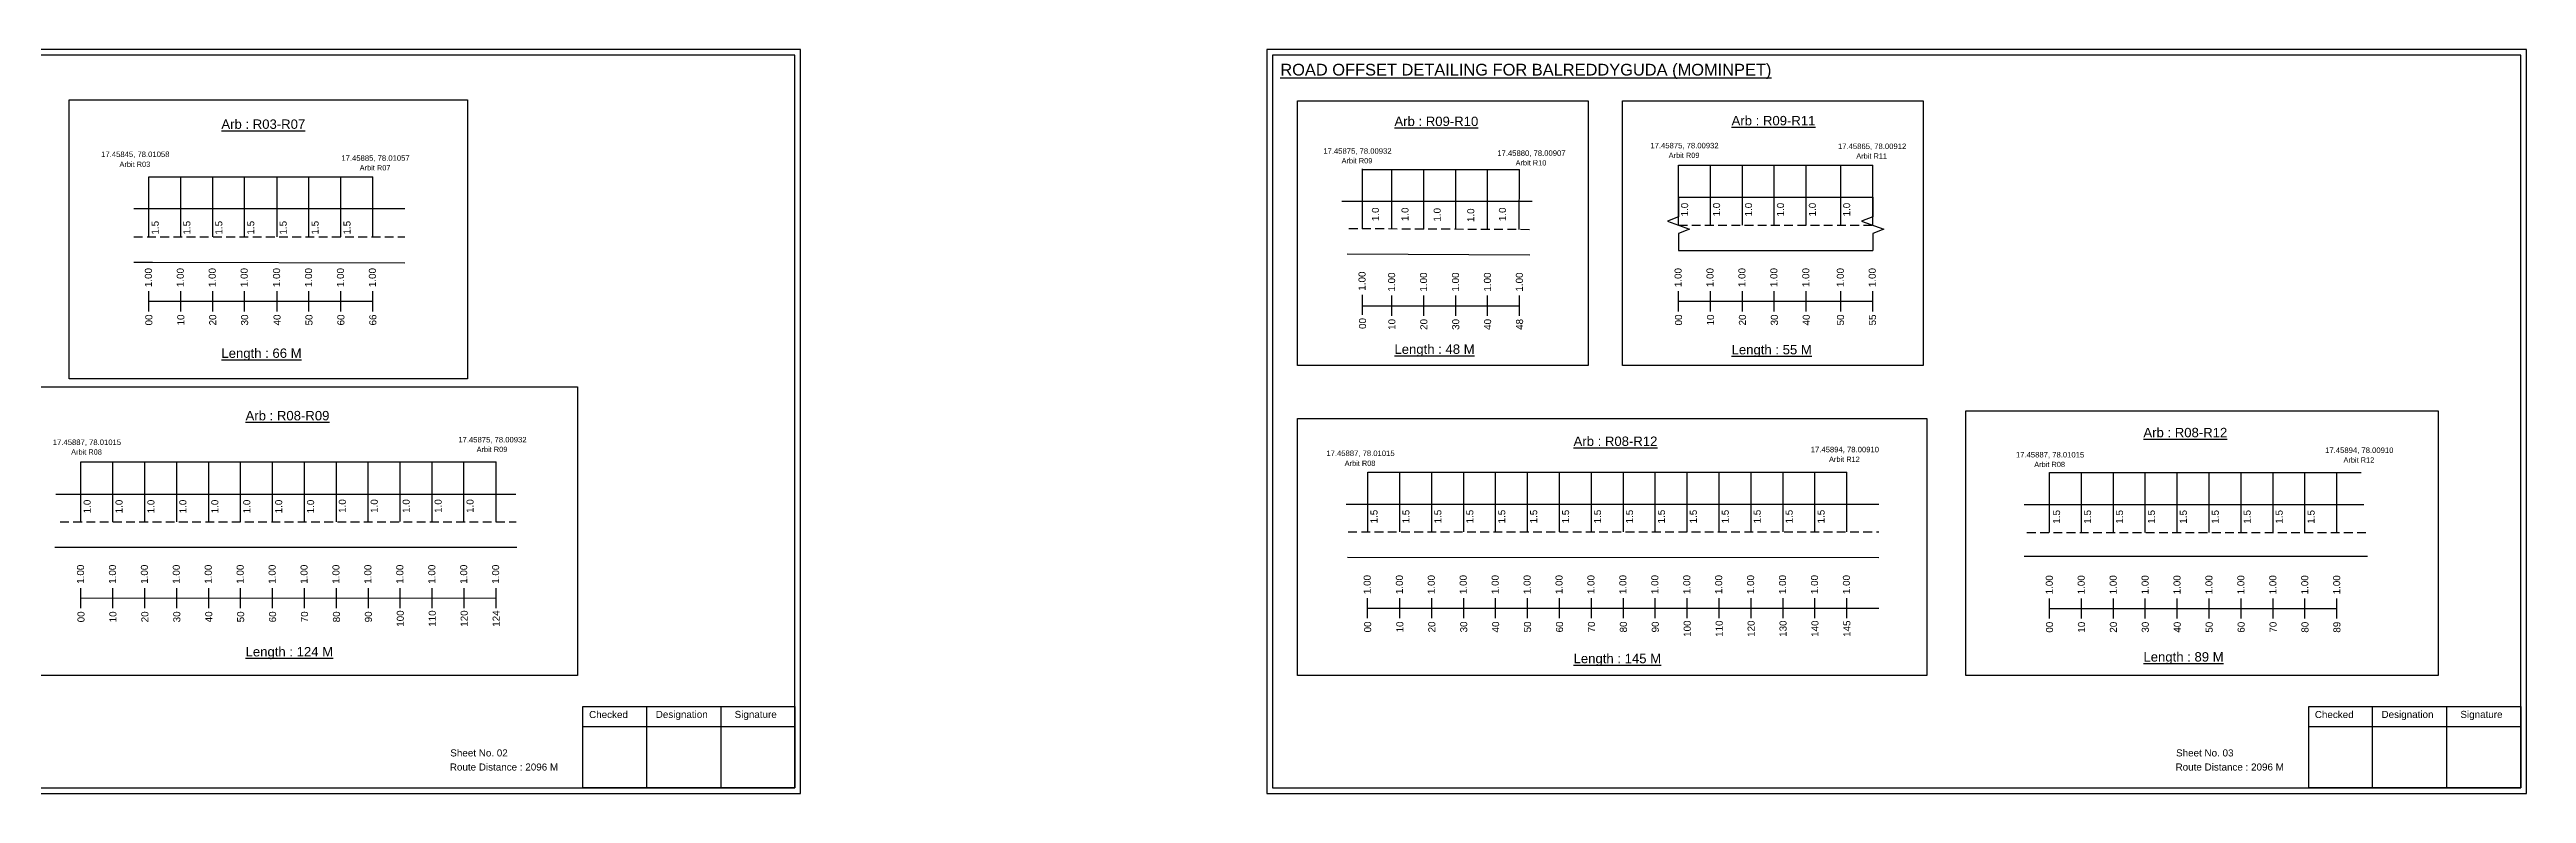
# Model space of a CAD drawing. Header units: inches. Extents: x 425 to 5168, y 343 to 1601.
# Drawn here: x 2071 to 3126, y 343 to 660 of the extents above; entities that cross this region are included whole.
import ezdxf

# ---------------------------------------------------------------- set-up
doc = ezdxf.new("R2010")
doc.units = ezdxf.units.IN
doc.header["$MEASUREMENT"] = 0
doc.linetypes.add('DASHED2', pattern=[0.375, 0.25, -0.125])
for name, color, linetype in [('PDF_Geometry', 7, 'Continuous'), ('PDF_Text', 5, 'Continuous'), ('pipe', 5, 'Continuous')]:
    doc.layers.add(name, color=color, linetype=linetype)
doc.styles.add('PDF Arial', font='arial.ttf')
doc.styles.get("Standard").update_dxf_attribs({"font": 'arial.ttf'})

msp = doc.modelspace()

# ---------------------------------------------------------------- linework, layer by layer
at = {"color": 5}
for p, q in [((2113.1, 605.6), (2208.5, 605.6)), ((2630, 608.7), (2696.9, 608.7)), ((2764.6, 610.5), (2847.3, 610.5)), ((2084.2, 484.2), (2261, 484.2)), ((2632.3, 479.9), (2836.3, 479.9)), ((2922.6, 479.7), (3055.4, 479.7))]:
    msp.add_line(p, q, dxfattribs=at)
for p, q in [((2113.1, 580), (2113.1, 605.6)), ((2126.7, 580), (2126.7, 605.6)), ((2140.3, 580), (2140.3, 605.6)), ((2153.9, 580), (2153.9, 605.6)), ((2167.7, 580), (2167.7, 605.6)), ((2181.3, 580), (2181.3, 605.6)), ((2194.9, 580), (2194.9, 605.6)), ((2208.5, 580), (2208.5, 605.6)), ((2630, 583.4), (2630, 609)), ((2642.5, 583.4), (2642.5, 608.7)), ((2656.1, 583.3), (2656.1, 608.7)), ((2669.7, 583.4), (2669.7, 608.7)), ((2683.3, 583.1), (2683.3, 608.7)), ((2696.7, 583.2), (2696.9, 608.7)), ((2764.6, 585), (2764.6, 610.5)), ((2778.2, 585), (2778.2, 610.5)), ((2791.8, 585), (2791.8, 610.5)), ((2805.4, 585), (2805.4, 610.5)), ((2819, 585), (2819, 610.5)), ((2833.7, 585), (2833.7, 610.5)), ((2847.3, 585), (2847.3, 610.5)), ((2222.1, 591.9), (2106.7, 591.9)), ((2702.2, 595), (2621.2, 595)), ((2764.6, 596.9), (2847.3, 596.9)), ((2623.4, 572.8), (2701.2, 572.4)), ((2764.6, 574.2), (2847.3, 574.2)), ((2106.7, 569.2), (2114.7, 569.2)), ((2114.7, 569.2), (2222.1, 568.9)), ((2084.2, 458.7), (2084.2, 484.2)), ((2097.8, 458.7), (2097.8, 484.2)), ((2111.4, 458.7), (2111.4, 484.2)), ((2125, 458.7), (2125, 484.2)), ((2138.6, 458.7), (2138.6, 484.2)), ((2152.2, 458.7), (2152.2, 484.2)), ((2165.8, 458.7), (2165.8, 484.2)), ((2179.4, 458.7), (2179.4, 484.2)), ((2193, 458.7), (2193, 484.2)), ((2206.5, 458.8), (2206.5, 484.4)), ((2220.1, 458.8), (2220.1, 484.4)), ((2233.7, 458.8), (2233.7, 484.4)), ((2247.3, 458.8), (2247.3, 484.4)), ((2261, 458.7), (2261, 484.2)), ((2632.3, 454.4), (2632.3, 479.9)), ((2645.9, 454.4), (2645.9, 479.9)), ((2659.5, 454.4), (2659.5, 479.9)), ((2673.1, 454.4), (2673.1, 479.9)), ((2686.7, 454.4), (2686.7, 479.9)), ((2700.3, 454.4), (2700.3, 479.9)), ((2713.9, 454.4), (2713.9, 479.9)), ((2727.5, 454.4), (2727.5, 479.9)), ((2741.1, 454.4), (2741.1, 479.9)), ((2754.7, 454.4), (2754.7, 479.9)), ((2768.3, 454.4), (2768.3, 479.9)), ((2781.9, 454.4), (2781.9, 479.9)), ((2795.5, 454.4), (2795.5, 479.9)), ((2809.1, 454.4), (2809.1, 479.9)), ((2822.7, 454.4), (2822.7, 479.9)), ((2836.3, 454.4), (2836.3, 479.9)), ((2922.6, 454.2), (2922.6, 479.7)), ((2936.2, 454.2), (2936.2, 479.7)), ((2949.8, 454.2), (2949.8, 479.7)), ((2963.4, 454.2), (2963.4, 479.7)), ((2977, 454.2), (2977, 479.7)), ((2990.6, 454.2), (2990.6, 479.7)), ((3004.2, 454.2), (3004.2, 479.7)), ((3017.8, 454.2), (3017.8, 479.7)), ((3031.4, 454.2), (3031.4, 479.7)), ((3045, 454.2), (3045, 479.7)), ((2073.5, 470.5), (2269.4, 470.5)), ((2623.1, 466.2), (2849.9, 466.2)), ((2911.8, 466.1), (3056.5, 466.1)), ((2073, 447.9), (2269.8, 447.9)), ((2623.6, 443.6), (2849.9, 443.5)), ((3058, 443.9), (2911.8, 443.9))]:
    msp.add_line(p, q)
at = {"linetype": 'DASHED2', "ltscale": 15}
for p, q in [((2624.2, 583.6), (2702.4, 583.2)), ((2764.6, 585), (2847.3, 585)), ((2106.7, 580), (2222.1, 580)), ((2075.3, 458.7), (2269.5, 458.7)), ((2623.9, 454.4), (2849.9, 454.4)), ((2913, 454.2), (3057.4, 454.2))]:
    msp.add_line(p, q, dxfattribs=at)
at = {"color": 217, "true_color": 0x93278f}
for p, q in [((2113.1, 548.3), (2113.1, 556.9)), ((2113.1, 552.6), (2208.5, 552.7)), ((2126.7, 548.3), (2126.7, 556.9)), ((2140.3, 548.3), (2140.3, 556.9)), ((2153.9, 548.3), (2153.9, 556.9)), ((2167.7, 548.3), (2167.7, 556.9)), ((2181.3, 548.3), (2181.3, 556.9)), ((2194.9, 548.3), (2194.9, 556.9)), ((2208.5, 548.3), (2208.5, 556.9)), ((2630, 546.8), (2630, 555.4)), ((2630, 550.7), (2696.9, 550.7)), ((2642.5, 546.4), (2642.5, 555)), ((2656.1, 546.4), (2656.1, 555)), ((2669.7, 546.4), (2669.7, 555)), ((2683.3, 546.4), (2683.3, 555)), ((2696.9, 546.4), (2696.9, 555)), ((2764.6, 548.3), (2764.6, 556.9)), ((2764.6, 552.6), (2847.3, 552.6)), ((2778.2, 548.3), (2778.2, 556.9)), ((2791.8, 548.3), (2791.8, 556.9)), ((2805.4, 548.3), (2805.4, 556.9)), ((2819, 548.3), (2819, 556.9)), ((2833.7, 548.3), (2833.7, 556.9)), ((2847.3, 548.3), (2847.3, 556.9)), ((2084.2, 422), (2084.2, 430.5)), ((2084.2, 426.2), (2261, 426.3)), ((2097.8, 422), (2097.8, 430.5)), ((2111.4, 422), (2111.4, 430.5)), ((2125, 422), (2125, 430.5)), ((2138.6, 422), (2138.6, 430.5)), ((2152.2, 422), (2152.2, 430.5)), ((2165.8, 422), (2165.8, 430.5)), ((2179.4, 422), (2179.4, 430.5)), ((2193, 422), (2193, 430.5)), ((2206.6, 422), (2206.6, 430.5)), ((2220.2, 422), (2220.2, 430.5)), ((2233.8, 422), (2233.8, 430.5)), ((2247.4, 422), (2247.4, 430.5)), ((2261, 422), (2261, 430.5)), ((2632.2, 417.7), (2632.2, 426.2)), ((2645.9, 417.7), (2645.9, 426.2)), ((2659.5, 417.7), (2659.5, 426.2)), ((2673.1, 417.7), (2673.1, 426.2)), ((2686.7, 417.7), (2686.7, 426.2)), ((2700.3, 417.7), (2700.3, 426.2)), ((2713.9, 417.7), (2713.9, 426.2)), ((2727.5, 417.7), (2727.5, 426.2)), ((2741.1, 417.7), (2741.1, 426.2)), ((2754.7, 417.7), (2754.7, 426.2)), ((2768.3, 417.7), (2768.3, 426.2)), ((2781.9, 417.7), (2781.9, 426.2)), ((2795.5, 417.7), (2795.5, 426.2)), ((2809.1, 417.7), (2809.1, 426.2)), ((2822.7, 417.7), (2822.7, 426.2)), ((2836.3, 417.7), (2836.3, 426.2)), ((2922.6, 417.5), (2922.6, 426.1)), ((2936.2, 417.5), (2936.2, 426.1)), ((2949.8, 417.5), (2949.8, 426.1)), ((2963.4, 417.5), (2963.4, 426.1)), ((2977, 417.5), (2977, 426.1)), ((2990.6, 417.5), (2990.6, 426.1)), ((3004.2, 417.5), (3004.2, 426.1)), ((3017.8, 417.5), (3017.8, 426.1)), ((3031.4, 417.5), (3031.4, 426.1)), ((3045, 417.5), (3045, 426.1)), ((2632.3, 421.9), (2849.9, 422)), ((2922.6, 421.8), (3045, 421.8))]:
    msp.add_line(p, q, dxfattribs=at)
for points in [[(2079.2, 638.4), (2248.8, 638.4), (2248.8, 519.6), (2079.2, 519.6)], [(2602.3, 638), (2726.1, 638), (2726.1, 525.3), (2602.3, 525.3)], [(2740.7, 638), (2868.8, 638), (2868.8, 525.3), (2740.7, 525.3)], [(2602.3, 502.7), (2870.4, 502.7), (2870.4, 393.2), (2602.3, 393.2)], [(2886.9, 505.9), (3088.1, 505.9), (3088.1, 393.2), (2886.9, 393.2)]]:
    msp.add_lwpolyline(points, close=True)
at = {"linetype": 'Continuous'}
for points in [[(2764.6, 596.9), (2764.6, 588.5), (2759.9, 586.7), (2769.3, 583.3), (2764.6, 581.5), (2764.6, 574.2)], [(2847.3, 596.9), (2847.3, 588.5), (2842.5, 586.7), (2852, 583.3), (2847.3, 581.5), (2847.3, 574.2)]]:
    msp.add_lwpolyline(points, dxfattribs=at)
at = {"layer": 'PDF_Geometry'}
for points in [[(1854.3, 659.8), (1854.3, 343), (2390.7, 343), (2390.7, 659.8)], [(1856.6, 657.4), (1856.6, 345.5), (2388.3, 345.5), (2388.3, 657.4)], [(2589.3, 659.8), (2589.3, 343), (3125.7, 343), (3125.7, 659.8)], [(2591.6, 657.4), (2591.6, 345.5), (3123.3, 345.5), (3123.3, 657.4)]]:
    msp.add_lwpolyline(points, close=True, dxfattribs=at)
at = {"layer": 'PDF_Geometry', "color": 242, "true_color": 0xcc1f26}
for points in [[(2388.3, 345.4), (2298, 345.4), (2298, 380), (2388.3, 380)], [(3123.3, 345.4), (3033, 345.4), (3033, 380), (3123.3, 380)]]:
    msp.add_lwpolyline(points, close=True, dxfattribs=at)
for points in [[(2325, 380), (2325, 345.4)], [(2356.7, 380), (2356.7, 345.4)], [(3060, 380), (3060, 345.4)], [(3091.7, 380), (3091.7, 345.4)], [(2298, 371.6), (2388.3, 371.6)], [(3033, 371.6), (3123.3, 371.6)]]:
    msp.add_lwpolyline(points, dxfattribs=at)
at = {"layer": 'pipe', "color": 0}
msp.add_lwpolyline([(2057.3, 516.1), (2295.6, 516.1), (2295.6, 393.2), (2057.3, 393.2)], close=True, dxfattribs=at)

# ---------------------------------------------------------------- texts
at = {"color": 242, "true_color": 0xcd2027}
for s, height, p in [('%%UROAD OFFSET DETAILING FOR BALREDDYGUDA (MOMINPET)', 5, (2595, 648.7)), ('%%UArb : R03-R07', 4, (2144, 626)), ('%%UArb : R09-R10', 4, (2643.6, 627.2)), ('%%UArb : R09-R11', 4, (2787.2, 627.5)), ('%%ULength : 66 M', 4, (2144, 528.5)), ('%%ULength : 48 M', 4, (2643.6, 530.2)), ('%%ULength : 55 M', 4, (2787.2, 530)), ('%%UArb : R08-R09', 4, (2154.3, 501.9)), ('%%UArb : R08-R12', 4, (2962.6, 494.7)), ('%%UArb : R08-R12', 4, (2719.9, 491)), ('%%ULength : 124 M', 4, (2154.3, 401.4)), ('%%ULength : 145 M', 4, (2719.9, 398.5)), ('%%ULength : 89 M', 4, (2962.6, 399.2))]:
    msp.add_text(s, height=height, dxfattribs=at).set_placement(p)
at = {"color": 5}
for s, height, p in [('17.45845, 78.01058', 2.34, (2092.8, 614)), ('Arbit R03', 2.25, (2100.6, 609.8)), ('17.45885, 78.01057', 2.34, (2195.1, 612.4)), ('17.45875, 78.00932', 2.34, (2613.3, 615.4)), ('Arbit R09', 2.25, (2621.1, 611.3)), ('17.45880, 78.00907', 2.34, (2687.4, 614.5)), ('Arbit R10', 2.25, (2695.2, 610.4)), ('17.45875, 78.00932', 2.34, (2752.6, 617.7)), ('Arbit R09', 2.25, (2760.4, 613.6)), ('17.45865, 78.00912', 2.34, (2832.5, 617.4)), ('Arbit R11', 2.25, (2840.3, 613.3)), ('Arbit R07', 2.25, (2202.9, 608.3)), ('17.45887, 78.01015', 2.34, (2072.2, 491.4)), ('Arbit R08', 2.25, (2080, 487.3)), ('17.45875, 78.00932', 2.34, (2244.9, 492.5)), ('Arbit R09', 2.25, (2252.7, 488.4)), ('17.45887, 78.01015', 2.34, (2614.6, 486.7)), ('17.45894, 78.00910', 2.34, (2820.9, 488.3)), ('Arbit R12', 2.25, (2828.7, 484.2)), ('17.45887, 78.01015', 2.34, (2908.3, 486.1)), ('17.45894, 78.00910', 2.34, (3040, 488)), ('Arbit R12', 2.25, (3047.8, 483.9)), ('Arbit R08', 2.25, (2622.4, 482.5)), ('Arbit R08', 2.25, (2916.1, 482))]:
    msp.add_text(s, height=height, dxfattribs=at).set_placement(p)
for s, p in [('1.0', (2637, 586.7)), ('1.0', (2649.6, 586.7)), ('1.0', (2663.3, 586.5)), ('1.0', (2677.6, 586.3)), ('1.0', (2691.1, 586.7)), ('1.0', (2768.7, 588.7)), ('1.0', (2782.3, 588.7)), ('1.0', (2795.9, 588.7)), ('1.0', (2809.5, 588.7)), ('1.0', (2823.1, 588.7)), ('1.0', (2837.7, 588.7)), ('1.5', (2117.3, 581)), ('1.5', (2130.8, 581)), ('1.5', (2144.4, 581)), ('1.5', (2158, 581)), ('1.5', (2171.8, 581)), ('1.5', (2185.4, 581)), ('1.5', (2199, 581)), ('1.0', (2088.3, 462.3)), ('1.0', (2101.9, 462.3)), ('1.0', (2115.5, 462.3)), ('1.0', (2129.1, 462.3)), ('1.0', (2142.7, 462.3)), ('1.0', (2156.3, 462.3)), ('1.0', (2169.9, 462.3)), ('1.0', (2183.5, 462.3)), ('1.0', (2197, 462.5)), ('1.0', (2210.6, 462.5)), ('1.0', (2224.2, 462.5)), ('1.0', (2237.8, 462.5)), ('1.0', (2251.4, 462.5)), ('1.5', (2636.4, 458)), ('1.5', (2650, 458)), ('1.5', (2663.6, 458)), ('1.5', (2677.2, 458)), ('1.5', (2690.8, 458)), ('1.5', (2704.4, 458)), ('1.5', (2718, 458)), ('1.5', (2731.6, 458)), ('1.5', (2745.2, 458)), ('1.5', (2758.8, 458)), ('1.5', (2772.4, 458)), ('1.5', (2786, 458)), ('1.5', (2799.6, 458)), ('1.5', (2813.2, 458)), ('1.5', (2826.8, 458)), ('1.5', (2927.1, 457.9)), ('1.5', (2940.3, 457.9)), ('1.5', (2953.9, 457.9)), ('1.5', (2967.5, 457.9)), ('1.5', (2981.1, 457.9)), ('1.5', (2994.7, 457.9)), ('1.5', (3008.3, 457.9)), ('1.5', (3021.9, 457.9)), ('1.5', (3035.5, 457.9))]:
    msp.add_text(s, height=3, rotation=90).set_placement(p)
at = {"color": 217, "true_color": 0x93278f}
for s, p in [('1.00', (2114.4, 558.6)), ('1.00', (2128, 558.6)), ('1.00', (2141.6, 558.6)), ('1.00', (2155.2, 558.6)), ('1.00', (2169, 558.6)), ('1.00', (2182.6, 558.6)), ('1.00', (2196.2, 558.6)), ('1.00', (2209.8, 558.6)), ('1.00', (2631.3, 557.1)), ('1.00', (2643.9, 556.7)), ('1.00', (2657.5, 556.7)), ('1.00', (2671.1, 556.7)), ('1.00', (2684.7, 556.7)), ('1.00', (2698.3, 556.7)), ('1.00', (2765.9, 558.6)), ('1.00', (2779.5, 558.6)), ('1.00', (2793.1, 558.6)), ('1.00', (2806.7, 558.6)), ('1.00', (2820.3, 558.6)), ('1.00', (2835, 558.6)), ('1.00', (2848.6, 558.6)), ('00', (2114.6, 542.3)), ('10', (2128.2, 542.3)), ('20', (2141.8, 542.3)), ('30', (2155.4, 542.3)), ('40', (2169.2, 542.3)), ('50', (2182.8, 542.3)), ('60', (2196.4, 542.3)), ('66', (2210, 542.3)), ('00', (2631.5, 540.8)), ('10', (2644, 540.4)), ('20', (2657.6, 540.4)), ('30', (2671.2, 540.4)), ('40', (2684.8, 540.4)), ('48', (2698.4, 540.4)), ('00', (2766.1, 542.3)), ('10', (2779.7, 542.3)), ('20', (2793.3, 542.3)), ('30', (2806.9, 542.3)), ('40', (2820.5, 542.3)), ('50', (2835.1, 542.3)), ('55', (2848.7, 542.3)), ('1.00', (2085.5, 432.3)), ('1.00', (2099.1, 432.3)), ('1.00', (2112.7, 432.3)), ('1.00', (2126.3, 432.3)), ('1.00', (2139.9, 432.3)), ('1.00', (2153.5, 432.3)), ('1.00', (2167.1, 432.3)), ('1.00', (2180.7, 432.3)), ('1.00', (2194.3, 432.3)), ('1.00', (2207.9, 432.3)), ('1.00', (2221.5, 432.3)), ('1.00', (2235.1, 432.3)), ('1.00', (2248.7, 432.3)), ('1.00', (2262.3, 432.3)), ('1.00', (2633.5, 427.9)), ('1.00', (2647.2, 427.9)), ('1.00', (2660.8, 427.9)), ('1.00', (2674.4, 427.9)), ('1.00', (2688, 427.9)), ('1.00', (2701.6, 427.9)), ('1.00', (2715.2, 427.9)), ('1.00', (2728.8, 427.9)), ('1.00', (2742.4, 427.9)), ('1.00', (2756, 427.9)), ('1.00', (2769.6, 427.9)), ('1.00', (2783.2, 427.9)), ('1.00', (2796.8, 427.9)), ('1.00', (2810.4, 427.9)), ('1.00', (2824, 427.9)), ('1.00', (2837.6, 427.9)), ('1.00', (2924, 427.8)), ('1.00', (2937.6, 427.8)), ('1.00', (2951.2, 427.8)), ('1.00', (2964.8, 427.8)), ('1.00', (2978.4, 427.8)), ('1.00', (2992, 427.8)), ('1.00', (3005.6, 427.8)), ('1.00', (3019.2, 427.8)), ('1.00', (3032.8, 427.8)), ('1.00', (3046.4, 427.8)), ('00', (2085.7, 415.9)), ('10', (2099.3, 415.9)), ('20', (2112.9, 415.9)), ('30', (2126.5, 415.9)), ('40', (2140.1, 415.9)), ('50', (2153.7, 415.9)), ('60', (2167.3, 415.9)), ('70', (2180.9, 415.9)), ('80', (2194.5, 415.9)), ('90', (2208.1, 415.9)), ('100', (2221.7, 414)), ('110', (2235.3, 414)), ('120', (2248.9, 414)), ('124', (2262.5, 414)), ('00', (2633.7, 411.6)), ('10', (2647.4, 411.6)), ('20', (2661, 411.6)), ('30', (2674.6, 411.6)), ('40', (2688.2, 411.6)), ('50', (2701.8, 411.6)), ('60', (2715.4, 411.6)), ('70', (2729, 411.6)), ('80', (2742.6, 411.6)), ('90', (2756.2, 411.6)), ('100', (2769.8, 409.7)), ('110', (2783.4, 409.7)), ('120', (2797, 409.7)), ('130', (2810.6, 409.7)), ('140', (2824.2, 409.7)), ('145', (2837.8, 409.7)), ('00', (2924.1, 411.5)), ('10', (2937.7, 411.5)), ('20', (2951.3, 411.5)), ('30', (2964.9, 411.5)), ('40', (2978.5, 411.5)), ('50', (2992.1, 411.5)), ('60', (3005.7, 411.5)), ('70', (3019.3, 411.5)), ('80', (3032.9, 411.5)), ('89', (3046.5, 411.5))]:
    msp.add_text(s, height=3, rotation=90, dxfattribs=at).set_placement(p)
for s, p in [('Sheet No. 02', (2241.5, 358.8)), ('Sheet No. 03', (2976.5, 358.8)), ('Route Distance : 2096 M', (2241.3, 352.8)), ('Route Distance : 2096 M', (2976.3, 352.8))]:
    msp.add_text(s, height=3).set_placement(p)
at = {"layer": 'PDF_Text', "color": 7, "attachment_point": 7, "style": 'PDF Arial'}
for s, insert, char_height in [('Checked', (2300.6, 375.1), 3), ('Designation', (2329, 374.3), 3.001), ('Signature', (2362.6, 374.3), 3), ('Checked', (3035.6, 375.1), 3), ('Designation', (3064, 374.3), 3.001), ('Signature', (3097.6, 374.3), 3)]:
    msp.add_mtext(s, dxfattribs=dict(at, insert=insert, char_height=char_height))

doc.saveas('drawing.dxf')
